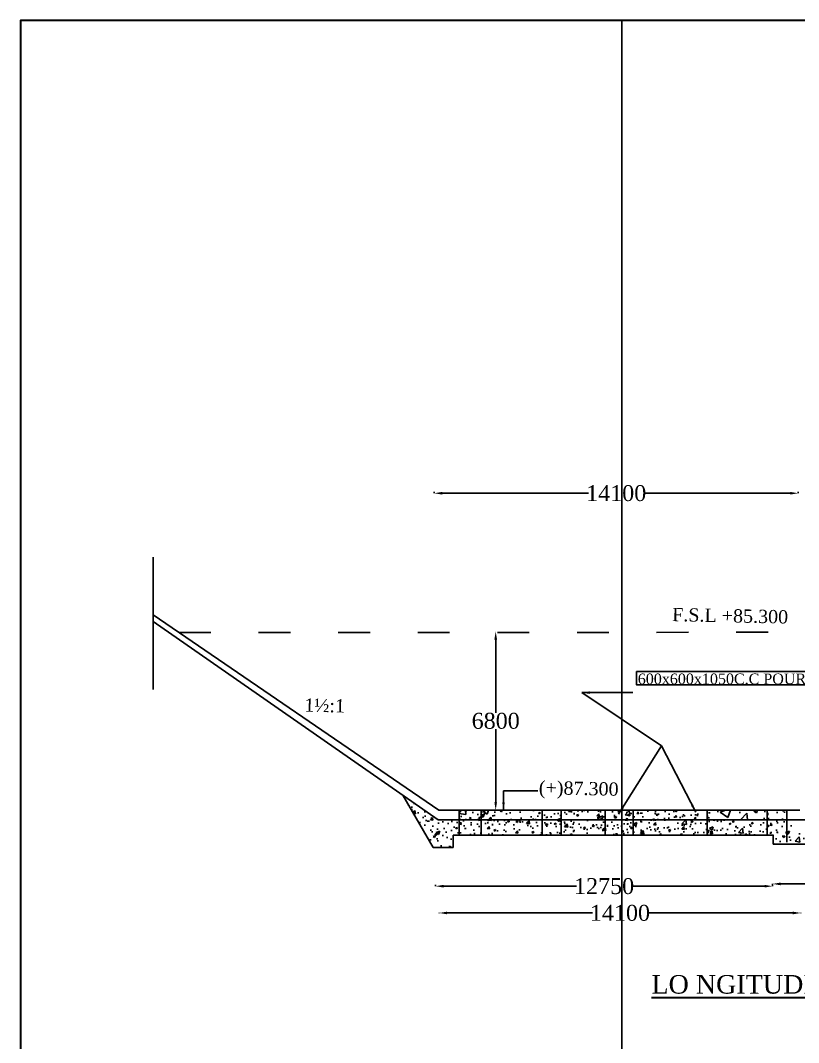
# Model space of a CAD drawing. Header units: millimetres. Extents: x 556 to 17486, y 324 to 11101.
# Drawn here: x 556 to 3488, y 7247 to 11101 of the extents above; entities that cross this region are included whole.
import ezdxf

# ---------------------------------------------------------------- set-up
doc = ezdxf.new("R2010")
doc.units = ezdxf.units.MM
doc.header["$MEASUREMENT"] = 0
doc.linetypes.add('ACAD_ISO03W100', pattern=[30, 12, -18])
doc.linetypes.add('ACAD_ISO04W100', pattern=[30, 24, -3, 0, -3])
for name, color, linetype in [('DIM', 5, 'Continuous'), ('DWG.LINE', 10, 'Continuous'), ('HATCH', 2, 'Continuous'), ('TEXT', 7, 'Continuous')]:
    doc.layers.add(name, color=color, linetype=linetype)
doc.layers.add('DO LINE', color=3, linetype='Continuous', plot=False)
doc.layers.add('TITLE', color=7, linetype='Continuous', lineweight=30)
doc.styles.get("Standard").update_dxf_attribs({"font": 'TIMES.TTF', "height": 60})
doc.dimstyles.get("Standard").update_dxf_attribs({"dimtxt": 60, "dimasz": 30, "dimexe": 0.18, "dimexo": 0.0625, "dimgap": 0.09, "dimtad": 0, "dimtih": 1, "dimtoh": 1, "dimdec": 0, "dimzin": 0, "dimdsep": 46, "dimtxsty": 'Standard', "dimcen": 300, "dimclre": 256, "dimclrt": 4, "dimadec": 0, "dimazin": 0, "dimtfac": 1, "dimtdec": 0, "dimtofl": 0, "dimtmove": 0, "dimatfit": 3, "dimfxl": 5, "dimfxlon": 1, "dimtolj": 1, "dimtzin": 0, "dimarcsym": 0})
pattern_1 = [(50, (0, 0), (71.726, -6.2752), [7.5, -82.5]), (355, (0, 0), (-13.87513, 75.2192), [6, -66]), (100.4514, (5.98, -0.52), (57.85094, 68.94395), [6.374, -70.1142]), (46.1842, (0, 20), (106.7241, -16.5519), [11.25, -123.75]), (96.6356, (8.89, 18.62), (93.4663, 97.4118), [9.561, -105.1713]), (351.1842, (0, 20), (93.4662, 97.4119), [9, -99]), (21, (10, 15), (59.6907, -40.2619), [7.5, -82.5]), (326, (10, 15), (24.33153, 72.515), [6, -66]), (71.4514, (14.974, 11.645), (84.02226, 32.25305), [6.374, -70.1142]), (37.5, (0, 0), (1.215986, 33.289385), [0, -65.2, 0, -67, 0, -66.25]), (7.5, (0, 0), (26.30695, 39.44117), [0, -38.2, 0, -63.7, 0, -25.25]), (327.5, (-22.3, 0), (53.38224, -2.25549), [0, -25, 0, -78, 0, -103.5]), (317.5, (-32.3, 0), (58.31862, 10.0105), [0, -32.5, 0, -51.8, 0, -73.5])]

# ---------------------------------------------------------------- blocks, each defined once
blk = doc.blocks.new('*D2')
at = {"layer": 'Defpoints', "color": 0, "linetype": 'ByBlock', "ltscale": 0.2}
for p in [(2120.3, 7845.4), (3390.3, 7845.4), (3390.3, 7836.9)]:
    blk.add_point(p, dxfattribs=at)
at = {"layer": 'DIM', "lineweight": -2, "ltscale": 0.2}
blk.add_line((2120.3, 7841.9), (2120.3, 7836.7), dxfattribs=at)
at = {"layer": 'DIM', "color": 0, "linetype": 'ByBlock', "lineweight": -2, "ltscale": 0.2}
for p, q in [((2150.3, 7836.9), (2651.3, 7836.9)), ((3360.3, 7836.9), (2859.4, 7836.9))]:
    blk.add_line(p, q, dxfattribs=at)
at = {"layer": 'DIM', "linetype": 'ByBlock', "lineweight": -2, "ltscale": 0.2}
blk.add_line((3390.3, 7841.9), (3390.3, 7836.7), dxfattribs=at)
at = {"layer": 'DIM', "color": 0, "linetype": 'ByBlock', "ltscale": 0.2}
for points in [[(2150.3, 7841.9), (2150.3, 7831.9), (2120.3, 7836.9)], [(3360.3, 7841.9), (3360.3, 7831.9), (3390.3, 7836.9)]]:
    blk.add_solid(points, dxfattribs=at)
at = {"layer": 'DIM', "color": 4, "linetype": 'ByBlock', "ltscale": 0.2, "insert": (2755.3, 7836.9), "char_height": 60, "attachment_point": 5}
blk.add_mtext('\\A1;12750', dxfattribs=at)
blk = doc.blocks.new('*D29')
at = {"layer": 'Defpoints', "color": 0, "ltscale": 0.2}
for p in [(2133.7, 7735.3), (3496.5, 7736), (3496.5, 7735.3)]:
    blk.add_point(p, dxfattribs=at)
at = {"layer": 'DIM', "lineweight": -2, "ltscale": 0.2}
for p, q in [((2133.7, 7735.4), (2133.7, 7736.1)), ((3496.5, 7735.4), (3496.5, 7736.1))]:
    blk.add_line(p, q, dxfattribs=at)
at = {"layer": 'DIM', "color": 0, "lineweight": -2, "ltscale": 0.2}
for p, q in [((2163.7, 7736), (2711, 7736)), ((3466.5, 7736), (2919.1, 7736))]:
    blk.add_line(p, q, dxfattribs=at)
at = {"layer": 'DIM', "color": 0, "ltscale": 0.2}
for points in [[(2163.7, 7741), (2163.7, 7731), (2133.7, 7736)], [(3466.5, 7741), (3466.5, 7731), (3496.5, 7736)]]:
    blk.add_solid(points, dxfattribs=at)
at = {"layer": 'DIM', "color": 4, "ltscale": 0.2, "insert": (2815.1, 7736), "char_height": 60, "attachment_point": 5}
blk.add_mtext('\\A1;14100', dxfattribs=at)
blk = doc.blocks.new('*D33')
at = {"layer": 'Defpoints', "color": 0, "ltscale": 0.2}
for p in [(3390.3, 7836.7), (3943.2, 7845.5), (3943.2, 7836.7)]:
    blk.add_point(p, dxfattribs=at)
at = {"layer": 'DIM', "lineweight": -2, "ltscale": 0.2}
for p, q in [((3390.3, 7840.5), (3390.3, 7845.7)), ((3943.2, 7840.5), (3943.2, 7845.7))]:
    blk.add_line(p, q, dxfattribs=at)
at = {"layer": 'DIM', "color": 0, "lineweight": -2, "ltscale": 0.2}
for p, q in [((3420.3, 7845.5), (3581.6, 7845.5)), ((3913.2, 7845.5), (3752, 7845.5))]:
    blk.add_line(p, q, dxfattribs=at)
at = {"layer": 'DIM', "color": 0, "ltscale": 0.2}
for points in [[(3420.3, 7850.5), (3420.3, 7840.5), (3390.3, 7845.5)], [(3913.2, 7850.5), (3913.2, 7840.5), (3943.2, 7845.5)]]:
    blk.add_solid(points, dxfattribs=at)
at = {"layer": 'DIM', "color": 4, "ltscale": 0.2, "insert": (3666.8, 7845.5), "char_height": 60, "attachment_point": 5}
blk.add_mtext('\\A1;6000', dxfattribs=at)
blk = doc.blocks.new('*D41')
at = {"layer": 'Defpoints', "color": 0, "ltscale": 0.2}
for p in [(2346.7, 8796.8), (2346.7, 8123.1), (2346.7, 8123.1)]:
    blk.add_point(p, dxfattribs=at)
at = {"layer": 'DIM', "lineweight": -2, "ltscale": 0.2}
for p, q in [((2346.7, 8796.8), (2346.8, 8796.8)), ((2346.7, 8123.1), (2346.5, 8123.1))]:
    blk.add_line(p, q, dxfattribs=at)
at = {"layer": 'DIM', "color": 0, "lineweight": -2, "ltscale": 0.2}
for p, q in [((2346.7, 8766.8), (2346.7, 8490.6)), ((2346.7, 8153.1), (2346.7, 8429.3))]:
    blk.add_line(p, q, dxfattribs=at)
at = {"layer": 'DIM', "color": 0, "ltscale": 0.2}
for points in [[(2341.7, 8766.8), (2351.7, 8766.8), (2346.7, 8796.8)], [(2341.7, 8153.1), (2351.7, 8153.1), (2346.7, 8123.1)]]:
    blk.add_solid(points, dxfattribs=at)
at = {"layer": 'DIM', "color": 4, "ltscale": 0.2, "insert": (2346.7, 8460), "char_height": 60, "attachment_point": 5}
blk.add_mtext('\\A1;6800', dxfattribs=at)
blk = doc.blocks.new('*D42')
at = {"layer": 'Defpoints', "color": 0, "ltscale": 0.2}
for p in [(2115.1, 9333.3), (3486.7, 9333.3), (3486.7, 9318.3)]:
    blk.add_point(p, dxfattribs=at)
at = {"layer": 'DIM', "lineweight": -2, "ltscale": 0.2}
for p, q in [((2115.1, 9323.3), (2115.1, 9318.1)), ((3486.7, 9323.3), (3486.7, 9318.1))]:
    blk.add_line(p, q, dxfattribs=at)
at = {"layer": 'DIM', "color": 0, "lineweight": -2, "ltscale": 0.2}
for p, q in [((2145.1, 9318.3), (2696.8, 9318.3)), ((3456.7, 9318.3), (2905, 9318.3))]:
    blk.add_line(p, q, dxfattribs=at)
at = {"layer": 'DIM', "color": 0, "ltscale": 0.2}
for points in [[(2145.1, 9323.3), (2145.1, 9313.3), (2115.1, 9318.3)], [(3456.7, 9323.3), (3456.7, 9313.3), (3486.7, 9318.3)]]:
    blk.add_solid(points, dxfattribs=at)
at = {"layer": 'DIM', "color": 4, "ltscale": 0.2, "insert": (2800.9, 9318.3), "char_height": 60, "attachment_point": 5}
blk.add_mtext('\\A1;14100', dxfattribs=at)

msp = doc.modelspace()

# ---------------------------------------------------------------- hatches: boundary and pattern name
at = {"layer": 'HATCH', "linetype": 'ACAD_ISO04W100', "ltscale": 0.2}
h = msp.add_hatch(dxfattribs=at)
h.set_pattern_fill('AR-CONC', color=256, scale=20, style=0)
h.paths.add_polyline_path([(3937.8, 7995), (3937.8, 8045.8), (4180.8, 8045.8), (4180.8, 8186.3), (4528.2, 8186.3), (4528.2, 8217.5), (4751.2, 8217.5), (4751.2, 8330.9), (5127, 8330.9), (5127, 8364.2), (5086.5, 8364.2), (5086.5, 8421.3), (4533.8, 8421.3), (4533.8, 8281.7), (4533.8, 8255.3), (3947.2, 8255.3), (3947.2, 8087.7), (2822.4, 8087.7), (2822.4, 8029.7), (3392.8, 8029.7), (3392.8, 7995)])
h = msp.add_hatch(dxfattribs=at)
h.set_pattern_fill('AR-CONC', color=256, scale=20, style=0)
h.paths.add_polyline_path([(2129.7, 8087.7), (1996.6, 8180.3), (2111.2, 7982.6), (2185.9, 7982.6), (2185.9, 8029.7), (2822.4, 8029.7), (2822.4, 8087.7)])
h = msp.add_hatch(dxfattribs=at)
h.set_pattern_fill('AR-CONC', color=256, scale=20, style=0)
h.paths.add_polyline_path([(2822.4, 8029.7), (2822.4, 8087.7), (2129.7, 8087.7), (1996.6, 8180.3), (2111.2, 7982.6), (2185.9, 7982.6), (2185.9, 8029.7)])
at = {"layer": 'HATCH', "ltscale": 0.2}
h = msp.add_hatch(dxfattribs=at)
h.set_pattern_fill('AR-CONC', color=256, scale=10, style=0)
h.set_pattern_definition(pattern_1)
h.paths.add_polyline_path([(2208.5, 8087.7), (2129.7, 8087.7), (1996.6, 8180.3), (2111.2, 7982.6), (2185.9, 7982.6), (2185.9, 8029.7), (2208.5, 8029.7)])
at = {"layer": 'HATCH', "linetype": 'ACAD_ISO04W100', "ltscale": 0.2}
h = msp.add_hatch(dxfattribs=at)
h.set_pattern_fill('AR-CONC', color=256, scale=30, style=0)
h.paths.add_polyline_path([(2822.4, 8123.1), (2135.3, 8123.1), (2128.1, 8088.9), (2129.7, 8087.7), (2822.4, 8087.7)])
h = msp.add_hatch(dxfattribs=at)
h.set_pattern_fill('AR-CONC', color=256, scale=20, style=0)
h.paths.add_polyline_path([(3820.1, 8130.1), (3678.2, 8130.1), (3678.2, 8087.7), (3820.1, 8087.7)])
h.paths.add_polyline_path([(3892.5, 8130.1), (3820.1, 8130.1), (3820.1, 8087.7), (3892.5, 8087.7)])
h.paths.add_polyline_path([(3947.2, 8130.1), (3892.5, 8130.1), (3892.5, 8087.7), (3947.2, 8087.7)])
h.paths.add_polyline_path([(3143.8, 8123.1), (2864.5, 8123.1), (2864.5, 8087.7), (3143.8, 8087.7)])
h.paths.add_polyline_path([(3370.4, 8123.1), (3143.8, 8123.1), (3143.8, 8087.7), (3370.4, 8087.7)])
h.paths.add_polyline_path([(2864.5, 8123.1), (2822.4, 8123.1), (2822.4, 8087.7), (2864.5, 8087.7)])
h.paths.add_polyline_path([(2822.4, 8123.1), (2758.9, 8123.1), (2758.9, 8087.7), (2822.4, 8087.7)])
h.paths.add_polyline_path([(2758.9, 8123.1), (2593.1, 8123.1), (2593.1, 8087.7), (2758.9, 8087.7)])
h.paths.add_polyline_path([(2593.1, 8123.1), (2521.9, 8123.1), (2521.9, 8087.7), (2593.1, 8087.7)])
h.paths.add_polyline_path([(2521.9, 8123.1), (2292.4, 8123.1), (2292.4, 8087.7), (2521.9, 8087.7)])
h.paths.add_polyline_path([(2292.4, 8123.1), (2208.5, 8123.1), (2208.5, 8087.7), (2292.4, 8087.7)])
at = {"layer": 'HATCH', "ltscale": 0.2}
h = msp.add_hatch(dxfattribs=at)
h.set_pattern_fill('AR-CONC', color=256, scale=10, style=0)
h.set_pattern_definition(pattern_1)
h.paths.add_polyline_path([(2208.5, 8123.1), (2208.5, 8087.7), (2292.4, 8087.7), (2292.4, 8123.1)])
h = msp.add_hatch(dxfattribs=at)
h.set_pattern_fill('AR-CONC', color=256, scale=10, style=0)
h.set_pattern_definition(pattern_1)
h.paths.add_polyline_path([(2521.9, 8087.7), (2521.9, 8123.1), (2292.4, 8123.1), (2292.4, 8087.7)])
h = msp.add_hatch(dxfattribs=at)
h.set_pattern_fill('AR-CONC', color=256, scale=10, style=0)
h.set_pattern_definition(pattern_1)
h.paths.add_polyline_path([(2593.1, 8123.1), (2521.9, 8123.1), (2521.9, 8087.7), (2593.1, 8087.7)])
h = msp.add_hatch(dxfattribs=at)
h.set_pattern_fill('AR-CONC', color=256, scale=10, style=0)
h.set_pattern_definition(pattern_1)
h.paths.add_polyline_path([(2758.9, 8123.1), (2593.1, 8123.1), (2593.1, 8087.7), (2758.9, 8087.7)])
h = msp.add_hatch(dxfattribs=at)
h.set_pattern_fill('AR-CONC', color=256, scale=10, style=0)
h.set_pattern_definition(pattern_1)
h.paths.add_polyline_path([(2822.4, 8123.1), (2758.9, 8123.1), (2758.9, 8087.7), (2822.4, 8087.7)])
h = msp.add_hatch(dxfattribs=at)
h.set_pattern_fill('AR-CONC', color=256, scale=10, style=0)
h.set_pattern_definition(pattern_1)
h.paths.add_polyline_path([(2864.5, 8123.1), (2822.4, 8123.1), (2822.4, 8087.7), (2864.5, 8087.7)])
h = msp.add_hatch(dxfattribs=at)
h.set_pattern_fill('AR-CONC', color=256, scale=10, style=0)
h.set_pattern_definition(pattern_1)
h.paths.add_polyline_path([(3143.8, 8087.7), (3143.8, 8123.1), (2864.5, 8123.1), (2864.5, 8087.7)])
at = {"layer": 'HATCH', "linetype": 'ACAD_ISO04W100', "ltscale": 0.2}
h = msp.add_hatch(dxfattribs=at)
h.set_pattern_fill('AR-CONC', color=256, scale=40, style=0)
h.paths.add_polyline_path([(3370.4, 8123.1), (3143.8, 8123.1), (3143.8, 8087.7), (3370.4, 8087.7)])
h.paths.add_polyline_path([(3444.5, 8123.1), (3370.4, 8123.1), (3370.4, 8087.7), (3444.5, 8087.7)])
h.paths.add_polyline_path([(3678.2, 8130.1), (3605.9, 8130.1), (3605.9, 8087.7), (3678.2, 8087.7)])
h.paths.add_polyline_path([(3820.1, 8130.1), (3678.2, 8130.1), (3678.2, 8087.7), (3820.1, 8087.7)])
h.paths.add_polyline_path([(3892.5, 8130.1), (3820.1, 8130.1), (3820.1, 8087.7), (3892.5, 8087.7)])
h.paths.add_polyline_path([(3947.2, 8130.1), (3892.5, 8130.1), (3892.5, 8087.7), (3947.2, 8087.7)])
h = msp.add_hatch(dxfattribs=at)
h.set_pattern_fill('AR-CONC', color=256, scale=60, style=0)
h.paths.add_polyline_path([(3370.4, 8123.1), (3143.8, 8123.1), (3143.8, 8087.7), (3370.4, 8087.7)])
h.paths.add_polyline_path([(3444.5, 8123.1), (3370.4, 8123.1), (3370.4, 8087.7), (3444.5, 8087.7)])
h.paths.add_polyline_path([(3678.2, 8130.1), (3605.9, 8130.1), (3605.9, 8087.7), (3678.2, 8087.7)])
h.paths.add_polyline_path([(3820.1, 8130.1), (3678.2, 8130.1), (3678.2, 8087.7), (3820.1, 8087.7)])
h.paths.add_polyline_path([(3892.5, 8130.1), (3820.1, 8130.1), (3820.1, 8087.7), (3892.5, 8087.7)])
h.paths.add_polyline_path([(3947.2, 8130.1), (3892.5, 8130.1), (3892.5, 8087.7), (3947.2, 8087.7)])
at = {"layer": 'HATCH', "ltscale": 0.2}
h = msp.add_hatch(dxfattribs=at)
h.set_pattern_fill('AR-CONC', color=256, scale=10, style=0)
h.set_pattern_definition(pattern_1)
h.paths.add_polyline_path([(3444.5, 8087.7), (3444.5, 8123.1), (3370.4, 8123.1), (3370.4, 8087.7)])
h = msp.add_hatch(dxfattribs=at)
h.set_pattern_fill('AR-CONC', color=256, scale=10, style=0)
h.set_pattern_definition(pattern_1)
h.paths.add_polyline_path([(2208.5, 8087.7), (2208.5, 8029.7), (2292.4, 8029.7), (2292.4, 8087.7)])
h = msp.add_hatch(dxfattribs=at)
h.set_pattern_fill('AR-CONC', color=256, scale=10, style=0)
h.set_pattern_definition(pattern_1)
h.paths.add_polyline_path([(2292.4, 8087.7), (2292.4, 8029.7), (2521.9, 8029.7), (2521.9, 8087.7)])
h = msp.add_hatch(dxfattribs=at)
h.set_pattern_fill('AR-CONC', color=256, scale=10, style=0)
h.set_pattern_definition(pattern_1)
h.paths.add_polyline_path([(2593.1, 8087.7), (2521.9, 8087.7), (2521.9, 8029.7), (2593.1, 8029.7)])
h = msp.add_hatch(dxfattribs=at)
h.set_pattern_fill('AR-CONC', color=256, scale=10, style=0)
h.set_pattern_definition(pattern_1)
h.paths.add_polyline_path([(2593.1, 8087.7), (2593.1, 8029.7), (2758.9, 8029.7), (2758.9, 8087.7)])
h = msp.add_hatch(dxfattribs=at)
h.set_pattern_fill('AR-CONC', color=256, scale=10, style=0)
h.set_pattern_definition(pattern_1)
h.paths.add_polyline_path([(2758.9, 8087.7), (2758.9, 8029.7), (2822.4, 8029.7), (2822.4, 8087.7)])
h = msp.add_hatch(dxfattribs=at)
h.set_pattern_fill('AR-CONC', color=256, scale=10, style=0)
h.set_pattern_definition(pattern_1)
h.paths.add_polyline_path([(2822.4, 8087.7), (2822.4, 8029.7), (2864.5, 8029.7), (2864.5, 8087.7)])
h = msp.add_hatch(dxfattribs=at)
h.set_pattern_fill('AR-CONC', color=256, scale=10, style=0)
h.set_pattern_definition(pattern_1)
h.paths.add_polyline_path([(3143.8, 8087.7), (2864.5, 8087.7), (2864.5, 8029.7), (3143.8, 8029.7)])
h = msp.add_hatch(dxfattribs=at)
h.set_pattern_fill('AR-CONC', color=256, scale=10, style=0)
h.set_pattern_definition(pattern_1)
h.paths.add_polyline_path([(2864.5, 8087.7), (2864.5, 8029.7), (3143.8, 8029.7), (3143.8, 8087.7)])
h = msp.add_hatch(dxfattribs=at)
h.set_pattern_fill('AR-CONC', color=256, scale=10, style=0)
h.set_pattern_definition(pattern_1)
h.paths.add_polyline_path([(3143.8, 8087.7), (3143.8, 8029.7), (3370.4, 8029.7), (3370.4, 8087.7)])
h = msp.add_hatch(dxfattribs=at)
h.set_pattern_fill('AR-CONC', color=256, scale=10, style=0)
h.set_pattern_definition(pattern_1)
h.paths.add_polyline_path([(3392.8, 8029.7), (3392.8, 7995), (3444.5, 7995), (3444.5, 8087.7), (3370.4, 8087.7), (3370.4, 8029.7)])

# ---------------------------------------------------------------- linework, layer by layer
at = {"layer": 'DO LINE', "linetype": 'ACAD_ISO03W100', "ltscale": 10}
for p, q in [((1153.2, 8792.8), (5953.8, 8795.8)), ((2208.5, 8123.1), (2208.5, 8029.7)), ((2292.4, 8123.1), (2292.4, 8029.7)), ((2521.9, 8123.1), (2521.9, 8029.7)), ((2593.1, 8123.1), (2593.1, 8029.7)), ((2758.9, 8123.1), (2758.9, 8029.7)), ((2864.5, 8123.1), (2864.5, 8029.7)), ((3143.8, 8123.1), (3143.8, 8029.7)), ((3370.4, 8123.1), (3370.4, 8029.7)), ((3444.5, 8123.1), (3444.5, 7995))]:
    msp.add_line(p, q, dxfattribs=at)
at = {"layer": 'DWG.LINE', "linetype": 'ByBlock', "ltscale": 0.2}
for p, q in [((2822.4, 11100.7), (2822.4, 3943.3)), ((1056, 9076.7), (1056, 8578.7)), ((1056, 8859.3), (2132.2, 8123.1)), ((1056, 8834.6), (2129.7, 8087.7)), ((1996.6, 8180.3), (2111.2, 7982.6)), ((2132.2, 8123.1), (3493.1, 8123.1)), ((2129.7, 8087.7), (3947.2, 8087.7)), ((2185.9, 7982.6), (2185.9, 8029.7)), ((2185.9, 8029.7), (3392.8, 8029.7)), ((3392.8, 8029.7), (3392.8, 7995)), ((2111.2, 7982.6), (2185.9, 7982.6)), ((3392.8, 7995), (3937.8, 7995))]:
    msp.add_line(p, q, dxfattribs=at)
at = {"layer": 'DWG.LINE', "ltscale": 0.2}
msp.add_lwpolyline([(2877.4, 8646.4), (4133.8, 8646.4), (4133.8, 8595.9), (2877.4, 8595.9)], close=True, dxfattribs=at)
at = {"layer": 'TITLE', "ltscale": 0.2}
msp.add_lwpolyline([(17431.1, 11100.7), (555.6, 11100.7), (555.6, 324.2), (17431.1, 324.2)], close=True, dxfattribs=at)

# ---------------------------------------------------------------- texts
at = {"layer": 'TEXT', "linetype": 'ByBlock', "ltscale": 0.2}
for s, p in [('F.S.L +85.300', (3011.4, 8836.3)), ('1½:1', (1625, 8494.8)), ('(+)87.300', (2508.9, 8184.1))]:
    msp.add_text(s, height=50, rotation=358.7665, dxfattribs=at).set_placement(p)
msp.add_text('600x600x1050C.C POURS  BLOCKS  AT 3000C/C', height=40, dxfattribs=at).set_placement((2882.2, 8598.5))
at = {"layer": 'TITLE', "linetype": 'ACAD_ISO04W100', "ltscale": 0.2}
msp.add_text('%%ULO NGITUDINAL  SECTION', height=70, dxfattribs=at).set_placement((2933.7, 7431.9))

# ---------------------------------------------------------------- dimensions: what is measured, and where the dimension line sits
at = {"layer": 'DIM', "ltscale": 0.2}
for p1, p2, distance, text, picture, middle in [((2115.1, 9333.3), (3486.7, 9333.3), -15, '14100', '*D42', (2800.9, 9318.3)), ((2346.7, 8796.8), (2346.7, 8123.1), 0, '6800', '*D41', (2346.7, 8460)), ((3390.3, 7836.7), (3943.2, 7836.7), 8.8, '6000', '*D33', (3666.8, 7845.5)), ((2133.7, 7735.3), (3496.5, 7735.3), 0.6, '14100', '*D29', (2815.1, 7736))]:
    dim = msp.add_aligned_dim(p1=p1, p2=p2, distance=distance, text=text, dimstyle='Standard', dxfattribs=at)
    dim.commit()
    dim.dimension.update_dxf_attribs({"geometry": picture, "text_midpoint": middle})
at = {"layer": 'DIM', "linetype": 'ByBlock', "ltscale": 0.2}
dim = msp.add_aligned_dim(p1=(2120.3, 7845.4), p2=(3390.3, 7845.4), distance=-8.5, text='12750', dimstyle='Standard', dxfattribs=at)
dim.commit()
dim.dimension.update_dxf_attribs({"geometry": '*D2', "text_midpoint": (2755.3, 7836.9)})

# ---------------------------------------------------------------- leaders
at = {"layer": 'DIM', "ltscale": 0.2}
for points in [[(2670.9, 8566.6), (2705, 8566.6), (2863.4, 8566.6)], [(3100.6, 8116.1), (2972.1, 8365.6), (2670.9, 8566.6)], [(2809.6, 8108.8), (2972.1, 8365.6)]]:
    msp.add_leader(points, dimstyle='Standard', override={"dimgap": 0.09, "dimtad": 0}, dxfattribs=at)
at = {"layer": 'DIM', "linetype": 'ByBlock', "ltscale": 0.2}
msp.add_leader([(2376.3, 8123.1), (2376.3, 8195.9), (2505, 8195.9)], dimstyle='Standard', override={"dimgap": 0.09, "dimtad": 0}, dxfattribs=at)

doc.saveas('drawing.dxf')
